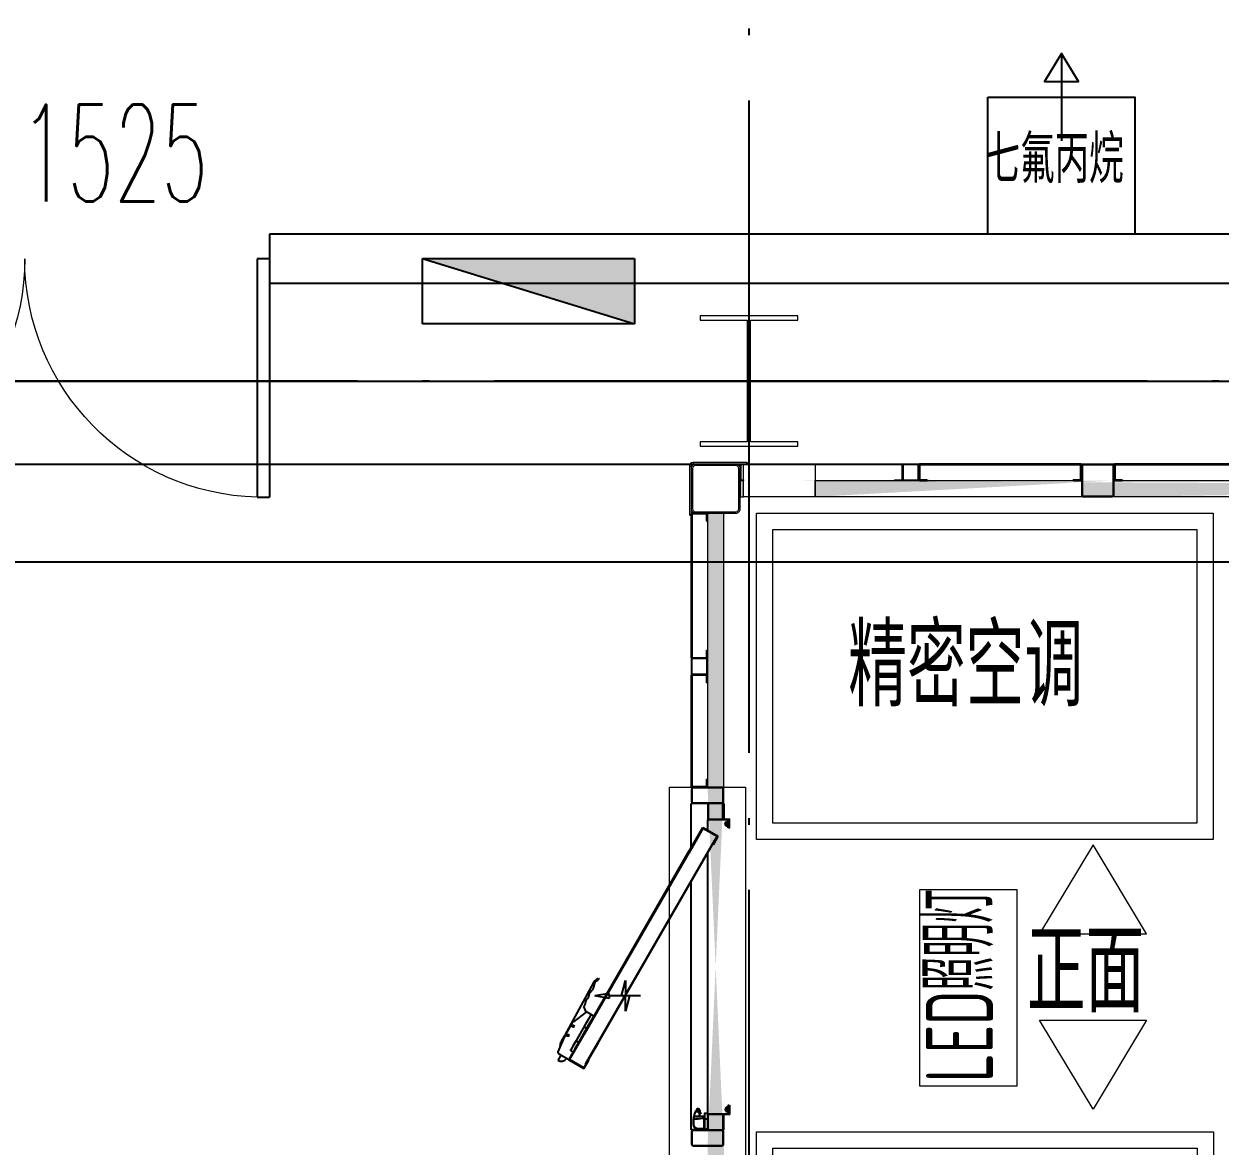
# Model space of a CAD drawing. Extents: x 758840 to 1108724, y -102573 to 143521.
# Drawn here: x 865511 to 869177, y 71593 to 75032 of the extents above; entities that cross this region are included whole.
import ezdxf

# ---------------------------------------------------------------- set-up
doc = ezdxf.new("R2010")
doc.units = 0
doc.header["$LTSCALE"] = 1000
doc.header["$MEASUREMENT"] = 0
for name, pattern in [('CENTER', [2, 1.25, -0.25, 0.25, -0.25]), ('DASHDOT', [1, 0.5, -0.25, 0, -0.25]), ('DOTE', [2.42, 2, -0.2, 0.02, -0.2])]:
    doc.linetypes.add(name, pattern=pattern)
for name, color, linetype in [('02电气-设备', 255, 'Continuous'), ('02电气-设备基础', 252, 'Continuous'), ('DOOR_FIRE', 4, 'Continuous'), ('DOOR_FIRE_TEXT', 7, 'Continuous'), ('DOTE', 8, 'DOTE'), ('DX', 3, 'DASHDOT'), ('EQUIP_消火栓', 7, 'Continuous'), ('HATCH', 4, 'Continuous'), ('hdt-101供电设计', 6, 'Continuous'), ('LWIRE', 1, 'Continuous'), ('WALL-MOVE', 6, 'Continuous'), ('空调标注', 3, 'Continuous')]:
    doc.layers.add(name, color=color, linetype=linetype)
for name, color, linetype, lineweight in [('ACS_KT_LH', 51, 'ACS-LH', 60), ('细实线', 3, 'Continuous', 5), ('钢柱', 51, 'Continuous', 13)]:
    doc.layers.add(name, color=color, linetype=linetype, lineweight=lineweight)
doc.styles.add('_TCH_WINDOW', font='SIMPLEX.shx', dxfattribs={"width": 0.8, "height": 3.5, "bigfont": 'GBCBIG.shx'})
doc.styles.add('Huarun_ziti', font='gbenor.shx', dxfattribs={"width": 0.7, "bigfont": 'gbcbig.shx'})
doc.styles.get("Standard").update_dxf_attribs({"font": 'gbenor.shx', "bigfont": 'gbcbig.shx'})
doc.styles.add('宋体', font='', dxfattribs={"width": 0.7})
doc.styles.get('宋体').set_extended_font_data('SimSun')
doc.linetypes.add('ACS-LH', pattern='A,1,-0.25,1,-0.25,1,-0.25,1,-0.4,["LH",宋体,S=0.25,R=0,X=-0.2,Y=-0.1],-0.4', length=5.55)

# ---------------------------------------------------------------- blocks, each defined once
blk = doc.blocks.new('40KW CRAC-1')
at = {"layer": 'DX', "linetype": 'ByBlock', "lineweight": 13}
for points in [[(-1400, 0), (-1400, 1000), (0, 1000), (0, 0)], [(-1350, 50), (-1350, 950), (-50, 950), (-50, 50)]]:
    blk.add_lwpolyline(points, close=True, dxfattribs=at)
at = {"layer": 'LWIRE', "lineweight": -3}
blk.add_text('精密空调', height=250, dxfattribs=at).set_placement((-1118.9, 407.3))
blk = doc.blocks.new('dfgfdgdf')
at = {"lineweight": 15}
h = blk.add_hatch(dxfattribs=at)
h.set_pattern_fill('ANSI35', color=2, scale=0.9)
h.set_pattern_definition([(45, (0, 0), (-4.041115254, 4.041115254), []), (45, (4.041, 0), (-4.041115254, 4.041115254), [7.14375, -1.42875, 0, -1.42875])])
h.paths.add_polyline_path([(1999348.3, 678429.3), (1999331.3, 678429.3, 1)])
blk.add_line((1999352.3, 678432.3), (1999327.3, 678432.3))
at = {"color": 0, "lineweight": 15}
for p, q in [((1999352.3, 678432.3), (1999327.3, 678432.3)), ((1999327.3, 678432.3), (1999327.3, 678429.3)), ((1999327.3, 678429.3), (1999352.3, 678429.3)), ((1999352.3, 678432.3), (1999352.3, 678429.3))]:
    blk.add_line(p, q, dxfattribs=at)
blk.add_arc((1999339.8, 678429.3), 8.49, 180, 360, dxfattribs=at)
blk = doc.blocks.new('BD4-PAL0101-LVPM-03')
at = {"ltscale": 5}
h = blk.add_hatch(dxfattribs=at)
h.set_pattern_fill('隔热材料01', color=8, scale=80, angle=45)
h.set_pattern_definition([(315, (-6393581, 4851832.664), (28.28427125, 28.28427125), [4.0142, -35.9858]), (315, (-6393602.19, 4851811.474), (28.28427125, 28.28427125), [4.0142, -35.9858]), (135, (-6393568.565, 4851806.713), (-28.28427125, -28.28427125), [4.0142, -35.9858]), (135, (-6393576.24, 4851799.04), (-28.28427125, -28.28427125), [4.0142, -35.9858]), (225, (-6393553.707, 4851812.48), (28.28427125, -28.28427125), [40.0194, 0.0194]), (180, (-6393563.022, 4851806.003), (-28.2842, 28.2842), [3.4144, -53.1542]), (161.56505, (-6393538.152, 4851834.288), (-28.284169758, 28.28429741), [2.244, -87.1988]), (161.56505, (-6393566.436, 4851806.003), (-28.284169758, 28.28429741), [2.244, -87.1988]), (198.43495, (-6393530.48, 4851835.707), (-28.28429741, 28.28416976), [4.488, -84.9548]), (198.43495, (-6393558.764, 4851807.422), (-28.28429741, 28.28416976), [4.488, -84.9548]), (108.43495, (-6393543.119, 4851837.835), (-28.28429741, 28.284169758), [21.3712, -68.0716]), (108.43495, (-6393571.403, 4851809.551), (-28.28429741, 28.284169758), [21.3712, -68.0716]), (161.56505, (-6393552.715, 4851860.948), (-28.284169758, 28.28429741), [2.244, -87.1988]), (161.56505, (-6393581, 4851832.664), (-28.284169758, 28.28429741), [2.244, -87.1988]), (180, (-6393583.129, 4851833.374), (-28.2842, 28.2842), [3.4144, -53.1542]), (198.43495, (-6393558.26, 4851861.658), (-28.28429741, 28.28416976), [4.488, -84.9548]), (198.43495, (-6393586.543, 4851833.374), (-28.28429741, 28.28416976), [4.488, -84.9548]), (90, (-6393602.9, 4851813.603), (-28.2842, 28.2842), [3.4144, -53.1542]), (108.43495, (-6393573.905, 4851839.759), (-28.28429741, 28.284169758), [2.244, -87.1988]), (108.43495, (-6393602.19, 4851811.474), (-28.28429741, 28.284169758), [2.244, -87.1988]), (71.56505, (-6393574.615, 4851845.3), (-28.28416976, 28.28429741), [4.488, -84.9548]), (71.56505, (-6393602.9, 4851817.017), (-28.28416976, 28.28429741), [4.488, -84.9548]), (161.56505, (-6393550.793, 4851830.162), (-28.284169758, 28.28429741), [21.3712, -68.0716]), (161.56505, (-6393579.077, 4851801.878), (-28.284169758, 28.28429741), [21.3712, -68.0716]), (90, (-6393575.53, 4851793.496), (-28.2842, 28.2842), [3.4144, -53.1542]), (108.43495, (-6393547.244, 4851825.195), (-28.28429741, 28.284169758), [2.244, -87.1988]), (108.43495, (-6393575.529, 4851796.91), (-28.28429741, 28.284169758), [2.244, -87.1988]), (71.56505, (-6393548.664, 4851817.523), (-28.28416976, 28.28429741), [4.488, -84.9548]), (71.56505, (-6393576.948, 4851789.24), (-28.28416976, 28.28429741), [4.488, -84.9548])])
edge = h.paths.add_edge_path()
edge.add_line((1914731.1, 716073.1), (1914731.1, 716023.1))
edge.add_line((1914741, 716023.1), (1914741, 716073.1))
edge.add_line((1914961.1, 716073.1), (1915777, 716073.1))
edge.add_line((1915777, 716023.1), (1914961.1, 716023.1))
edge.add_line((1915877, 716073.1), (1917641.1, 716073.1))
edge.add_line((1917641.1, 716023.1), (1915877, 716023.1))
edge.add_line((1919291.1, 716073.1), (1924487.1, 716073.1))
edge.add_line((1924487.1, 716023.1), (1919291.1, 716023.1))
edge.add_line((1924587.1, 716073.1), (1928137.1, 716073.1))
edge.add_line((1928137.1, 716023.1), (1924587.1, 716023.1))
edge = h.paths.add_edge_path(flags=17)
edge.add_line((1924487.1, 716073.1), (1924487.1, 716023.1))
edge.add_line((1924587.1, 716023.1), (1924587.1, 716073.1))
edge.add_line((1919291.1, 716023.1), (1919291.1, 716073.1))
edge.add_line((1917641.1, 716073.1), (1917641.1, 716023.1))
edge.add_line((1914961.1, 716023.1), (1914961.1, 716073.1))
edge.add_line((1928137.1, 716073.1), (1928137.1, 716023.1))
h = blk.add_hatch(dxfattribs=at)
h.set_pattern_fill('隔热材料01', color=8, scale=80, angle=225)
h.set_pattern_definition([(135, (10236449.1, -3422076.486), (-28.28427125, -28.28427125), [4.0142, -35.9858]), (135, (10236470.29, -3422055.297), (-28.28427125, -28.28427125), [4.0142, -35.9858]), (315, (10236436.666, -3422050.535), (28.28427125, 28.28427125), [4.0142, -35.9858]), (315, (10236444.34, -3422042.86), (28.28427125, 28.28427125), [4.0142, -35.9858]), (45, (10236421.81, -3422056.3), (-28.28427125, 28.28427125), [40.0194, 0.0194]), (360, (10236431.123, -3422049.826), (28.2842, -28.2842), [3.4144, -53.1542]), (341.56505, (10236406.253, -3422078.11), (28.284169758, -28.28429741), [2.244, -87.1988]), (341.56505, (10236434.537, -3422049.826), (28.284169758, -28.28429741), [2.244, -87.1988]), (18.43495, (10236398.58, -3422079.53), (28.28429741, -28.28416976), [4.488, -84.9548]), (18.43495, (10236426.865, -3422051.245), (28.28429741, -28.28416976), [4.488, -84.9548]), (288.43495, (10236411.22, -3422081.658), (28.28429741, -28.284169758), [21.3712, -68.0716]), (288.43495, (10236439.504, -3422053.374), (28.28429741, -28.284169758), [21.3712, -68.0716]), (341.56505, (10236420.817, -3422104.77), (28.284169758, -28.28429741), [2.244, -87.1988]), (341.56505, (10236449.1, -3422076.486), (28.284169758, -28.28429741), [2.244, -87.1988]), (360, (10236451.23, -3422077.196), (28.2842, -28.2842), [3.4144, -53.1542]), (18.43495, (10236426.36, -3422105.48), (28.28429741, -28.28416976), [4.488, -84.9548]), (18.43495, (10236454.644, -3422077.196), (28.28429741, -28.28416976), [4.488, -84.9548]), (270, (10236471, -3422057.425), (28.2842, -28.2842), [3.4144, -53.1542]), (288.43495, (10236442.006, -3422083.58), (28.28429741, -28.284169758), [2.244, -87.1988]), (288.43495, (10236470.29, -3422055.297), (28.28429741, -28.284169758), [2.244, -87.1988]), (251.56505, (10236442.716, -3422089.124), (28.28416976, -28.28429741), [4.488, -84.9548]), (251.56505, (10236471, -3422060.84), (28.28416976, -28.28429741), [4.488, -84.9548]), (341.56505, (10236418.894, -3422073.984), (28.284169758, -28.28429741), [21.3712, -68.0716]), (341.56505, (10236447.178, -3422045.7), (28.284169758, -28.28429741), [21.3712, -68.0716]), (270, (10236443.63, -3422037.318), (28.2842, -28.2842), [3.4144, -53.1542]), (288.43495, (10236415.346, -3422069.017), (28.28429741, -28.284169758), [2.244, -87.1988]), (288.43495, (10236443.63, -3422040.733), (28.28429741, -28.284169758), [2.244, -87.1988]), (251.56505, (10236416.765, -3422061.345), (28.28416976, -28.28429741), [4.488, -84.9548]), (251.56505, (10236445.05, -3422033.06), (28.28416976, -28.28429741), [4.488, -84.9548])])
edge = h.paths.add_edge_path()
edge.add_line((1914681.1, 714033.1), (1914681.1, 713083.1))
edge.add_line((1914631.1, 713083.1), (1914631.1, 714033.1))
edge.add_line((1914681.1, 715133.1), (1914681.1, 715973.1))
edge.add_line((1914631.1, 715973.1), (1914631.1, 715133.1))
at = {"layer": 'HATCH'}
h = blk.add_hatch(dxfattribs=at)
h.set_pattern_fill('ANSI32', color=256, angle=180)
h.set_pattern_definition([(225, (4927132.672, 1697387.323), (6.73519209, -6.73519209), []), (225, (4927128.182, 1697387.323), (6.73519209, -6.73519209), [])])
h.paths.add_polyline_path([(1914660.4, 714981.8), (1914617.1, 715006.8), (1914573.4, 714931.1), (1914571.4, 714931.5), (1914616.4, 715009.5), (1914663.2, 714982.5), (1914648.2, 714956.5), (1914646.4, 714957.5), (1914653.4, 714969.7)])
h = blk.add_hatch(dxfattribs=at)
h.set_pattern_fill('ISO02W100', color=256, scale=0.5, angle=270)
h.set_pattern_definition([(270, (4927132.6724, 1697387.3226), (2.5, -5e-16), [6, -1.5])])
h.paths.add_polyline_path([(1914653.4, 714969.7), (1914646.4, 714957.5), (1914616.4, 714905.5), (1914615.5, 714906), (1914652.6, 714970.2)])
h = blk.add_hatch(dxfattribs=at)
h.set_pattern_fill('ANSI32', color=256, angle=240)
h.set_pattern_definition([(285, (2209968.956, 1777382.488), (9.200443495, 2.465251405), []), (285, (2209966.711, 1777378.599), (9.200443495, 2.465251405), [])])
h.paths.add_polyline_path([(1914251.6, 714273.1), (1914208.3, 714298.1), (1914252, 714373.8), (1914250.6, 714375.4), (1914205.6, 714297.4), (1914252.3, 714270.4), (1914267.3, 714296.3), (1914265.6, 714297.3), (1914258.6, 714285.2)])
h = blk.add_hatch(dxfattribs=at)
h.set_pattern_fill('ISO02W100', color=256, scale=0.5, angle=330)
h.set_pattern_definition([(330, (2209968.9557, 1777382.488), (1.25, 2.1650635095), [6, -1.5])])
h.paths.add_polyline_path([(1914258.6, 714285.2), (1914265.6, 714297.3), (1914295.6, 714349.4), (1914294.8, 714349.9), (1914257.7, 714285.7)])
at = {"linetype": 'ByBlock', "lineweight": 15}
for p, q in [((1914751.1, 716128.1), (1914586.1, 716128.1)), ((1914588.1, 716123.1), (1914588.1, 716128.1)), ((1914751.1, 716123.1), (1914751.1, 716128.1)), ((1914576.1, 716118.1), (1914576.1, 715969.1)), ((1914581.1, 716116.1), (1914576.1, 716116.1)), ((1914731.1, 716023.1), (1914731.1, 716123.1)), ((1914741, 716123.1), (1914961.1, 716123.1)), ((1914741, 716023.1), (1914741, 716123.1)), ((1914961.1, 716123.1), (1914961.1, 716023.1)), ((1914961.1, 716023.1), (1914741, 716023.1)), ((1914576.1, 715969.1), (1914581.1, 715969.1)), ((1914681.1, 715133.1), (1914581.1, 715133.1))]:
    blk.add_line(p, q, dxfattribs=at)
at = {"linetype": 'Continuous', "lineweight": 15}
for p, q in [((1914731.1, 716120.9), (1914731.1, 716075.3)), ((1914733.1, 716120.9), (1914733.1, 716075.3)), ((1914741, 716123.1), (1914733.3, 716123.1)), ((1914741, 716121.1), (1914733.3, 716121.1)), ((1915226.9, 716123.1), (1914961.1, 716123.1)), ((1915226.9, 716121.1), (1914961.1, 716121.1)), ((1915227.1, 716075.3), (1915227.1, 716120.9)), ((1915229.1, 716120.9), (1915229.1, 716075.3)), ((1915229.1, 716075.3), (1915229.1, 716120.9)), ((1914733.3, 716075.1), (1914741, 716075.1)), ((1914733.3, 716073.1), (1914741, 716073.1)), ((1915204.1, 716075.1), (1915204.1, 716073.1)), ((1915204.1, 716075.1), (1915226.9, 716075.1)), ((1915204.1, 716073.1), (1915226.9, 716073.1)), ((1915271.7, 716072.6), (1915271.7, 716072.6)), ((1915757.9, 716023.8), (1915757.9, 716023.8)), ((1915772.6, 716024.3), (1915772.6, 716024.3)), ((1914632.2, 715492.1), (1914632.2, 715492.1)), ((1914675.6, 715412.9), (1914675.6, 715412.9)), ((1914677.4, 715404.9), (1914677.4, 715404.9)), ((1914679.5, 715404.4), (1914679.5, 715404.4)), ((1914680.3, 715425.5), (1914680.3, 715425.5)), ((1914680.8, 715178.5), (1914680.8, 715178.5)), ((1914658.6, 715133.6), (1914658.6, 715133.6))]:
    blk.add_line(p, q, dxfattribs=at)
at = {"lineweight": 15}
for p, q in [((1914741, 716123.1), (1914741, 716121.1)), ((1914961.1, 716123.1), (1914961.1, 716121.1)), ((1914741, 716073.1), (1914731.1, 716073.1)), ((1914731.1, 716073.1), (1914731.1, 716023.1)), ((1914741, 716075.1), (1914741, 716073.1)), ((1914741, 716023.1), (1914741, 716073.1)), ((1914961.1, 716073.1), (1915777, 716073.1)), ((1914961.1, 716023.1), (1914961.1, 716073.1)), ((1915777, 716073.1), (1915777, 716023.1)), ((1915877, 716023.1), (1915877, 716073.1)), ((1915877, 716073.1), (1917641.1, 716073.1)), ((1914731.1, 716023.1), (1914741, 716023.1)), ((1915777, 716023.1), (1914961.1, 716023.1)), ((1917641.1, 716023.1), (1915877, 716023.1)), ((1914681.1, 715973.1), (1914631.1, 715973.1)), ((1914631.1, 715973.1), (1914631.1, 715133.1)), ((1914681.1, 715133.1), (1914681.1, 715973.1)), ((1914514.8, 713938.5), (1914514.8, 715133.1)), ((1914514.8, 715133.1), (1914747.3, 715133.1)), ((1914631.1, 715133.1), (1914681.1, 715133.1)), ((1914747.3, 715133.1), (1914747.3, 713938.5)), ((1914631, 715083.1), (1914631, 715033.1)), ((1914634, 715083.1), (1914634, 715036.1)), ((1914631, 715033.1), (1914696, 715033.1)), ((1914634, 715036.1), (1914699, 715036.1)), ((1914696, 715033.1), (1914696, 715008.1)), ((1914699, 715008.1), (1914699, 715036.1)), ((1914696, 715008.1), (1914699, 715008.1)), ((1914696, 714133.1), (1914696, 714158.1)), ((1914696, 714158.1), (1914699, 714158.1)), ((1914699, 714158.1), (1914699, 714130.1)), ((1914631, 714083.1), (1914631, 714133.1)), ((1914631, 714133.1), (1914696, 714133.1)), ((1914634, 714083.1), (1914634, 714130.1)), ((1914634, 714130.1), (1914699, 714130.1))]:
    blk.add_line(p, q, dxfattribs=at)
at = {"linetype": 'Continuous', "lineweight": 25}
for p, q in [((1915279.1, 716120.9), (1915279.1, 716075.3)), ((1915281.1, 716120.9), (1915281.1, 716075.3)), ((1915774.9, 716123.1), (1915281.3, 716123.1)), ((1915774.9, 716121.1), (1915281.3, 716121.1)), ((1915775.1, 716075.3), (1915775.1, 716120.9)), ((1915777.1, 716120.9), (1915777.1, 716075.3)), ((1915777.1, 716075.3), (1915777.1, 716120.9)), ((1915877, 716120.9), (1915877, 716075.3)), ((1915879, 716120.9), (1915879, 716075.3)), ((1916429.5, 716123.1), (1915879.2, 716123.1)), ((1916429.5, 716121.1), (1915879.2, 716121.1)), ((1915281.3, 716075.1), (1915304.1, 716075.1)), ((1915281.3, 716073.1), (1915304.1, 716073.1)), ((1915304.1, 716075.1), (1915304.1, 716073.1)), ((1915752.1, 716075.1), (1915752.1, 716073.1)), ((1915752.1, 716075.1), (1915774.9, 716075.1)), ((1915752.1, 716073.1), (1915774.9, 716073.1)), ((1915879.2, 716075.1), (1915902, 716075.1)), ((1915879.2, 716073.1), (1915902, 716073.1)), ((1915902, 716075.1), (1915902, 716073.1)), ((1914581.1, 715970.9), (1914581.1, 715530.3)), ((1914583.1, 715970.9), (1914583.1, 715530.3)), ((1914583.3, 715973.1), (1914628.9, 715973.1)), ((1914628.9, 715973.1), (1914583.3, 715973.1)), ((1914628.9, 715971.1), (1914583.3, 715971.1)), ((1914629.1, 715948.1), (1914629.1, 715970.9)), ((1914629.1, 715948.1), (1914631.1, 715948.1)), ((1914631.1, 715948.1), (1914631.1, 715970.9)), ((1914629.1, 715530.3), (1914629.1, 715553.1)), ((1914629.1, 715553.1), (1914631.1, 715553.1)), ((1914631.1, 715530.3), (1914631.1, 715553.1)), ((1914583.3, 715530.1), (1914628.9, 715530.1)), ((1914583.3, 715528.1), (1914628.9, 715528.1)), ((1914581.1, 715475.9), (1914581.1, 715135.3)), ((1914583.1, 715475.9), (1914583.1, 715135.3)), ((1914583.3, 715478.1), (1914628.9, 715478.1)), ((1914628.9, 715478.1), (1914583.3, 715478.1)), ((1914628.9, 715476.1), (1914583.3, 715476.1)), ((1914629.1, 715453.1), (1914629.1, 715475.9)), ((1914631.1, 715453.1), (1914631.1, 715475.9)), ((1914629.1, 715453.1), (1914631.1, 715453.1)), ((1914629.1, 715135.3), (1914629.1, 715158.1)), ((1914629.1, 715158.1), (1914631.1, 715158.1)), ((1914631.1, 715135.3), (1914631.1, 715158.1)), ((1914583.3, 715135.1), (1914628.9, 715135.1)), ((1914583.3, 715133.1), (1914628.9, 715133.1)), ((1914281.3, 714534.2), (1914181.2, 714350.7)), ((1914290.4, 714543.6), (1914296.7, 714547.3)), ((1914294.9, 714541.4), (1914299.5, 714545.8)), ((1914296.7, 714547.3), (1914299.5, 714545.8)), ((1914259.9, 714444.1), (1914220.7, 714414.4)), ((1914255.1, 714467), (1914251.6, 714460.6)), ((1914258.1, 714446.5), (1914251.6, 714460.6)), ((1914258, 714443.8), (1914256.9, 714441.8)), ((1914274.6, 714436.3), (1914260.9, 714443.6)), ((1914215.4, 714408.5), (1914193.3, 714370.1)), ((1914267, 714423.9), (1914253.2, 714400)), ((1914261.4, 714394.1), (1914275.7, 714418.9)), ((1914268.6, 714426.5), (1914267, 714423.9)), ((1914273.8, 714435.6), (1914268.6, 714426.5)), ((1914275.4, 714436.3), (1914283.1, 714431.8)), ((1914275.7, 714418.9), (1914277.6, 714422.2)), ((1914277.6, 714422.2), (1914283.1, 714431.8)), ((1914191, 714369), (1914191.2, 714368.9)), ((1914253.2, 714400), (1914227.2, 714354.9)), ((1914236.4, 714350.8), (1914261.4, 714394.1)), ((1914253.6, 714398.6), (1914261.4, 714394.1)), ((1914191.6, 714366.7), (1914172.8, 714321.8)), ((1914179.1, 714344.3), (1914177, 714331.9)), ((1914182.8, 714353.6), (1914182.6, 714353.7)), ((1914216.8, 714336.9), (1914211.7, 714327.9)), ((1914218.4, 714339.6), (1914216.8, 714336.9)), ((1914227.2, 714354.9), (1914218.4, 714339.6)), ((1914219.7, 714321.8), (1914225.1, 714331.2)), ((1914225.1, 714331.2), (1914227, 714334.6)), ((1914227, 714334.6), (1914236.4, 714350.8)), ((1914228.6, 714355.3), (1914236.4, 714350.8)), ((1914172.9, 714295.7), (1914182.3, 714311.9)), ((1914174.3, 714316.9), (1914182.3, 714311.9)), ((1914205.6, 714297.4), (1914199.2, 714301.3)), ((1914205.6, 714297.4), (1914206, 714298.2)), ((1914206, 714298.2), (1914206.1, 714298.2)), ((1914219.7, 714321.8), (1914206.1, 714298.2)), ((1914211.9, 714326.3), (1914219.7, 714321.8))]:
    blk.add_line(p, q, dxfattribs=at)
at = {"lineweight": -3}
for p, q in [((1914581, 714948.2), (1914581, 715083.1)), ((1914631, 715083.1), (1914581.1, 715083.1)), ((1914631, 715033.1), (1914631, 715001.1)), ((1914631, 714932.8), (1914631, 714133.1)), ((1914581, 714083.1), (1914581, 714844.2)), ((1914631, 714083.1), (1914581, 714083.1))]:
    blk.add_line(p, q, dxfattribs=at)
for p, q in [((1914634, 715083.1), (1914631, 715083.1)), ((1914571.4, 714931.5), (1914616.4, 715009.5)), ((1914617.1, 715006.8), (1914573.4, 714931.1)), ((1914616.4, 715009.5), (1914663.2, 714982.5)), ((1914660.4, 714981.8), (1914617.1, 715006.8)), ((1914646.4, 714957.5), (1914660.4, 714981.8)), ((1914648.2, 714956.5), (1914646.4, 714957.5)), ((1914663.2, 714982.5), (1914648.2, 714956.5)), ((1914250.6, 714375.4), (1914575.1, 714938)), ((1914576.8, 714937), (1914252, 714373.8)), ((1914571.4, 714931.5), (1914573.4, 714931.1)), ((1914571.4, 714931.5), (1914573.4, 714931.1)), ((1914620.1, 714912), (1914258.6, 714285.2)), ((1914294.8, 714349.9), (1914619.3, 714912.5)), ((1914615.5, 714906), (1914616.4, 714905.5)), ((1914615.5, 714906), (1914616.4, 714905.5)), ((1914367.9, 714493.3), (1914379.9, 714540.3)), ((1914379.9, 714540.3), (1914379.9, 714493.5)), ((1914329.9, 714500.9), (1914285.5, 714493.3)), ((1914329.9, 714485.8), (1914285.5, 714493.3)), ((1914329.9, 714493.3), (1914329.9, 714500.9)), ((1914329.9, 714493.3), (1914329.9, 714485.8)), ((1914425.9, 714493.3), (1914329.9, 714493.3)), ((1914379.9, 714446.7), (1914379.9, 714493.5)), ((1914391.9, 714493.3), (1914379.9, 714446.7)), ((1914283.1, 714431.8), (1914205.6, 714297.4)), ((1914250.6, 714375.4), (1914205.6, 714297.4)), ((1914208.3, 714298.1), (1914252, 714373.8)), ((1914250.6, 714375.4), (1914252, 714373.8)), ((1914294.8, 714349.9), (1914295.6, 714349.4)), ((1914205.6, 714297.4), (1914252.3, 714270.4)), ((1914251.6, 714273.1), (1914208.3, 714298.1)), ((1914265.6, 714297.3), (1914251.6, 714273.1)), ((1914252.3, 714270.4), (1914267.3, 714296.3)), ((1914267.3, 714296.3), (1914265.6, 714297.3)), ((1914632.5, 714083.1), (1914631, 714083.1))]:
    blk.add_line(p, q)
at = {"linetype": 'Continuous'}
for p, q in [((1914587.5, 714116.6), (1914587.5, 714100.1)), ((1914587.5, 714116.6), (1914588, 714116.6)), ((1914588, 714117.1), (1914588, 714116.6)), ((1914588, 714116.6), (1914588, 714100.1)), ((1914589.1, 714117.1), (1914589.1, 714124)), ((1914621.4, 714124), (1914589.1, 714124)), ((1914589.6, 714123.7), (1914589.6, 714117.1)), ((1914613.9, 714123.5), (1914597.3, 714123.5)), ((1914600.3, 714143.5), (1914600, 714143.9)), ((1914605.7, 714140.5), (1914605.7, 714124)), ((1914605.7, 714140.5), (1914606.2, 714140.5)), ((1914606.2, 714140.5), (1914606.2, 714123.5)), ((1914616.3, 714118.4), (1914616.2, 714118.9)), ((1914621, 714086.1), (1914621, 714121.4)), ((1914621.5, 714121.4), (1914621, 714121.4)), ((1914621.5, 714132.6), (1914621.5, 714086.7)), ((1914622, 714133.1), (1914622, 714086.4)), ((1914631, 714133.1), (1914622, 714133.1)), ((1914622, 714116.8), (1914631, 714116.8)), ((1914631, 714133.1), (1914631, 714086.1)), ((1914587.5, 714100.1), (1914588, 714100.1)), ((1914601.5, 714086.1), (1914601.5, 714086.6)), ((1914601.5, 714086.6), (1914621.5, 714086.6)), ((1914601.5, 714086.1), (1914631, 714086.1)), ((1914622, 714086.1), (1914622, 714086.3)), ((1914622, 714086.3), (1914631, 714086.3))]:
    blk.add_line(p, q, dxfattribs=at)
for points in [[(1914681, 715083.1), (1914681, 715036.1), (1914678.3, 715036.1), (1914678.3, 715083.1)], [(1914681, 714083.1), (1914681, 714130.1), (1914678.3, 714130.1), (1914678.3, 714083.1)]]:
    blk.add_lwpolyline(points, close=True)
for points in [[(1914616.4, 714905.5), (1914653.4, 714969.7), (1914652.6, 714970.2), (1914615.5, 714906)], [(1914295.6, 714349.4), (1914258.6, 714285.2), (1914257.7, 714285.7), (1914294.8, 714349.9)]]:
    blk.add_lwpolyline(points)
at = {"linetype": 'Continuous', "lineweight": 25, "flags": 128}
for points in [[(1914260.9, 714443.6), (1914260.7, 714443.7), (1914260.5, 714443.8), (1914260.4, 714443.9), (1914260.2, 714444), (1914260.1, 714444), (1914260, 714444.1), (1914260, 714444.1), (1914259.9, 714444.1)], [(1914191, 714369), (1914190.9, 714368.9), (1914190.8, 714368.6), (1914190.5, 714368.1), (1914190.1, 714367.4), (1914189.6, 714366.6), (1914189.1, 714365.6), (1914188.5, 714364.4), (1914187.8, 714363.2), (1914187.1, 714362), (1914186.4, 714360.7), (1914185.8, 714359.5), (1914185.1, 714358.3), (1914184.5, 714357.2), (1914183.9, 714356.2), (1914183.5, 714355.3), (1914183.1, 714354.6), (1914182.8, 714354.1), (1914182.7, 714353.8), (1914182.6, 714353.7), (1914182.6, 714353.7)], [(1914182.3, 714311.9), (1914182.4, 714311.8), (1914182.7, 714311.7), (1914183.2, 714311.4), (1914183.9, 714311), (1914184.8, 714310.5), (1914185.8, 714309.9), (1914187.1, 714309.2), (1914188.4, 714308.3), (1914190, 714307.5), (1914191.7, 714306.5), (1914193.5, 714305.4), (1914195.4, 714304.3), (1914197.4, 714303.2), (1914199.5, 714302), (1914201.6, 714300.7), (1914203.8, 714299.5), (1914206, 714298.2)]]:
    blk.add_lwpolyline(points, dxfattribs=at)
at = {"linetype": 'Continuous', "lineweight": 25}
for centre in [(1914203.2, 714372.6), (1914219.2, 714400.3)]:
    blk.add_circle(centre, 3, dxfattribs=at)
at = {"linetype": 'Continuous'}
for radius in [3.25, 1.75]:
    blk.add_circle((1914602.1, 714140.5), radius, dxfattribs=at)
blk.add_circle((1914608.6, 714134.8), 1.99)
at = {"linetype": 'ByBlock', "lineweight": 15}
for centre, radius, start, end in [((1914586.1, 716118.1), 10, 90, 180), ((1914751.1, 716125.1), 3, 0, 90), ((1914588.1, 716116.1), 7, 90, 180), ((1914579.1, 715969.1), 3, 180, 270)]:
    blk.add_arc(centre, radius, start, end, dxfattribs=at)
at = {"linetype": 'Continuous', "lineweight": 15}
for centre, radius, start, end in [((1914733.3, 716120.9), 2.2, 90, 180), ((1914733.3, 716120.9), 0.2, 90, 180), ((1915226.9, 716120.9), 2.2, 0, 90), ((1915226.9, 716120.9), 0.2, 0, 90), ((1914733.3, 716075.3), 2.2, 180, 270), ((1914733.3, 716075.3), 0.2, 180, 270), ((1915226.9, 716075.3), 0.2, 270, 0), ((1915226.9, 716075.3), 2.2, 270, 0)]:
    blk.add_arc(centre, radius, start, end, dxfattribs=at)
at = {"linetype": 'Continuous', "lineweight": 25}
for centre, radius, start, end in [((1915281.3, 716120.9), 2.2, 90, 180), ((1915281.3, 716120.9), 0.2, 90, 180), ((1915774.9, 716120.9), 2.2, 0, 90), ((1915774.9, 716120.9), 0.2, 0, 90), ((1915879.2, 716120.9), 2.2, 90, 180), ((1915879.2, 716120.9), 0.2, 90, 180), ((1915281.3, 716075.3), 2.2, 180, 270), ((1915281.3, 716075.3), 0.2, 180, 270), ((1915774.9, 716075.3), 0.2, 270, 0), ((1915774.9, 716075.3), 2.2, 270, 0), ((1915879.2, 716075.3), 2.2, 180, 270), ((1915879.2, 716075.3), 0.2, 180, 270), ((1914583.3, 715970.9), 2.2, 90, 180), ((1914583.3, 715970.9), 0.2, 90, 180), ((1914628.9, 715970.9), 2.2, 0, 90), ((1914628.9, 715970.9), 0.2, 0, 90), ((1914583.3, 715530.3), 2.2, 180, 270), ((1914583.3, 715530.3), 0.2, 180, 270), ((1914628.9, 715530.3), 0.2, 270, 0), ((1914628.9, 715530.3), 2.2, 270, 0), ((1914583.3, 715475.9), 2.2, 90, 180), ((1914583.3, 715475.9), 0.2, 90, 180), ((1914628.9, 715475.9), 2.2, 0, 90), ((1914628.9, 715475.9), 0.2, 0, 90), ((1914583.3, 715135.3), 2.2, 180, 270), ((1914583.3, 715135.3), 0.2, 180, 270), ((1914628.9, 715135.3), 0.2, 270, 0), ((1914628.9, 715135.3), 2.2, 270, 0), ((1914303.2, 714522.1), 25, 120.702, 135.1235), ((1914255.4, 714445.3), 3, 331.8474, 24.634), ((1914232.7, 714398.5), 20, 127.1075, 150.0001), ((1914219.3, 714355.1), 30, 150.0001, 157.2533), ((1914254.1, 714399.5), 1, 150.0065, 240.0065), ((1914198.9, 714341.3), 20, 169.5888, 171.4888), ((1914228.1, 714354.4), 1, 60.0065, 150.0065), ((1914176.5, 714320.3), 4, 157.2533, 238.0001), ((1914182.9, 714313), 20, 240.0001, 324.3049)]:
    blk.add_arc(centre, radius, start, end, dxfattribs=at)
at = {"linetype": 'Continuous'}
for centre, radius, start, end in [((1914588, 714116.6), 0.5, 90.123, 180), ((1914587.5, 714349.5), 232.4, 270.123, 277.1027), ((1914587.5, 714349.5), 232.9, 270.123, 277.1027), ((1914612.7, 714124), 23.6, 122.3917, 180), ((1914612.7, 714124), 23.1, 122.3917, 180), ((1914602.1, 714140.5), 6.5, 309.2333, 182.4727), ((1914602.1, 714140.5), 6, 313.2104, 178.2217), ((1914602.2, 714140.5), 4, 0, 122.3917), ((1914602.2, 714140.5), 3.5, 0, 122.3917), ((1914615.5, 714124.8), 6, 277.1027, 0), ((1914615.5, 714124.8), 6.5, 277.1027, 327.7936), ((1914609.5, 714124.9), 12, 353.3662, 353.8496), ((1914609.2, 714124.9), 12.3, 351.9217, 353.361), ((1914622, 714132.6), 0.5, 90, 180), ((1914601.5, 714100.1), 14, 180, 270), ((1914601.5, 714100.1), 13.5, 180, 270), ((1914615, 714086.7), 6.52, 359.2898, 0.0002), ((1914622, 714086.6), 0.5, 179.9693, 269.9693), ((1914618.7, 714086.4), 3.26, 358.5804, 0.0011)]:
    blk.add_arc(centre, radius, start, end, dxfattribs=at)
at = {"linetype": 'Continuous', "lineweight": 25, "extrusion": (0, 0, -1)}
for centre, major_axis, ratio, start_param, end_param in [((1914274.7, 714435.1), (-0.65, -1.13), 0.766044, 1.570796, 2.407056), ((1914274.7, 714435.1), (-0.65, -1.13), 0.766044, 2.407056, 3.141593), ((1914212.5, 714327.4), (-0.65, -1.12), 0.770402, 0, 1.570796)]:
    blk.add_ellipse(centre, major_axis=major_axis, ratio=ratio, start_param=start_param, end_param=end_param, dxfattribs=at)
at = {"linetype": 'Continuous', "lineweight": 25}
for points, knots in [([(1914266, 714487.5), (1914266, 714487.5), (1914266.5, 714488.5), (1914267.3, 714490.8), (1914268.1, 714494.5), (1914268.8, 714497.7), (1914269.7, 714500.5), (1914270.5, 714502.3), (1914271.6, 714504), (1914273.1, 714505.9), (1914275.4, 714508.4), (1914278.2, 714511.2), (1914279.8, 714513.4), (1914280.4, 714514.3)], [0, 0, 0, 0, 0.000002, 0.113086, 0.227962, 0.36482, 0.434206, 0.503485, 0.562184, 0.620942, 0.741073, 0.888612, 1, 1, 1, 1]), ([(1914280.4, 714514.3), (1914280.4, 714514.3), (1914280.4, 714514.4), (1914280.4, 714514.4), (1914280.5, 714514.4), (1914280.6, 714514.7), (1914280.9, 714515.3), (1914281.2, 714515.9), (1914281.4, 714516.1)], [0, 0, 0, 0, 0.010373, 0.023976, 0.049157, 0.137104, 0.561008, 1, 1, 1, 1]), ([(1914285.5, 714539.8), (1914285, 714539.3), (1914284.2, 714538.4), (1914283.2, 714537.1), (1914282.5, 714536.2), (1914282.1, 714535.6), (1914281.8, 714535.1), (1914281.7, 714534.8), (1914281.5, 714534.6), (1914281.5, 714534.5), (1914281.4, 714534.4), (1914281.4, 714534.3), (1914281.4, 714534.3), (1914281.3, 714534.3), (1914281.3, 714534.3), (1914281.3, 714534.2), (1914281.3, 714534.2), (1914281.3, 714534.2), (1914281.3, 714534.2), (1914281.3, 714534.2), (1914281.3, 714534.2), (1914281.3, 714534.2)], [0, 0, 0, 0, 0.285647, 0.520422, 0.679606, 0.786579, 0.858077, 0.905671, 0.937287, 0.958261, 0.972173, 0.981413, 0.987557, 0.991654, 0.994395, 0.996239, 0.997498, 0.998734, 0.999252, 0.999693, 1, 1, 1, 1]), ([(1914281.4, 714516.1), (1914281.6, 714516.7), (1914282.2, 714518), (1914282.6, 714519.4), (1914282.8, 714520.2)], [0, 0, 0, 0, 0.458562, 1, 1, 1, 1]), ([(1914282.8, 714520.2), (1914283.1, 714521.3), (1914283.7, 714523.6), (1914284.4, 714527.1), (1914285.3, 714530.5), (1914286.4, 714533.5), (1914287.9, 714536.1), (1914289.7, 714538.2), (1914292, 714540.1), (1914293.9, 714541), (1914294.9, 714541.4)], [0, 0, 0, 0, 0.13747, 0.275749, 0.412596, 0.54685, 0.651576, 0.758535, 0.872548, 1, 1, 1, 1]), ([(1914263.7, 714484.8), (1914262.9, 714484.2), (1914261.4, 714483.1), (1914259.5, 714481), (1914258.1, 714478.4), (1914257.2, 714475.7), (1914256.6, 714472.8), (1914256, 714469.9), (1914255.4, 714468), (1914255.1, 714467)], [0, 0, 0, 0, 0.139985, 0.280152, 0.420261, 0.56011, 0.706673, 0.853191, 1, 1, 1, 1]), ([(1914263.7, 714484.8), (1914264.1, 714485.2), (1914264.8, 714485.7), (1914265.4, 714486.4), (1914265.6, 714486.8), (1914265.8, 714487), (1914265.9, 714487.2), (1914265.9, 714487.3), (1914266, 714487.4), (1914266, 714487.4), (1914266, 714487.4), (1914266, 714487.5), (1914266, 714487.5), (1914266, 714487.5), (1914266, 714487.5)], [0, 0, 0, 0, 0.481251, 0.653153, 0.771122, 0.850158, 0.902214, 0.93624, 0.958507, 0.973197, 0.986566, 0.992393, 0.997095, 1, 1, 1, 1]), ([(1914181.2, 714350.7), (1914181.2, 714350.7), (1914181.2, 714350.7), (1914181.2, 714350.7), (1914181.2, 714350.7), (1914181.2, 714350.7), (1914181.1, 714350.5), (1914180.7, 714349.8), (1914180.2, 714348.5), (1914179.6, 714346.8), (1914179.3, 714345.5), (1914179.2, 714344.9)], [0, 0, 0, 0, 0.000472, 0.001102, 0.002314, 0.007063, 0.025853, 0.100787, 0.400751, 0.698075, 1, 1, 1, 1])]:
    blk.add_open_spline(points, degree=3, knots=knots, dxfattribs=at)
at = {"linetype": 'Continuous'}
for points, knots in [([(1914597.3, 714123.7), (1914597.2, 714123.7), (1914597.1, 714123.7), (1914597, 714123.8), (1914596.9, 714123.8), (1914596.8, 714123.9), (1914596.8, 714123.9), (1914596.8, 714123.9), (1914596.8, 714124)], [0, 0, 0, 0, 0.318418, 0.601539, 0.722113, 0.826859, 0.917754, 1, 1, 1, 1]), ([(1914597.3, 714123.5), (1914597.3, 714123.5), (1914597.2, 714123.5), (1914597.1, 714123.5), (1914597, 714123.5), (1914597, 714123.5), (1914596.9, 714123.5), (1914596.8, 714123.5), (1914596.8, 714123.5), (1914596.8, 714123.5), (1914596.8, 714123.5), (1914596.8, 714123.5)], [0, 0, 0, 0, 0.193349, 0.37967, 0.551242, 0.701751, 0.82558, 0.91801, 0.975918, 0.991706, 1, 1, 1, 1]), ([(1914597.3, 714124), (1914597.3, 714124), (1914597.3, 714124), (1914597.3, 714124), (1914597.3, 714124), (1914597.3, 714123.9), (1914597.3, 714123.9), (1914597.3, 714123.9), (1914597.3, 714123.9), (1914597.3, 714123.8), (1914597.3, 714123.7), (1914597.3, 714123.7)], [0, 0, 0, 0, 0.004306, 0.017161, 0.038493, 0.068226, 0.152399, 0.268094, 0.413401, 0.585904, 1, 1, 1, 1]), ([(1914621, 714121.4), (1914621, 714121.5), (1914621.2, 714122.1), (1914621.3, 714122.7), (1914621.4, 714123.2)], [0, 0, 0, 0, 0.25148, 1, 1, 1, 1]), ([(1914621.5, 714117), (1914621.5, 714117), (1914621.5, 714117), (1914621.5, 714116.9), (1914621.6, 714116.9), (1914621.7, 714116.8), (1914621.8, 714116.8), (1914621.9, 714116.8), (1914622, 714116.8)], [0, 0, 0, 0, 0.080311, 0.16989, 0.274034, 0.394487, 0.679099, 1, 1, 1, 1]), ([(1914621.5, 714086.7), (1914621.5, 714086.7), (1914621.5, 714086.6), (1914621.5, 714086.6), (1914621.6, 714086.5), (1914621.7, 714086.5), (1914621.8, 714086.4), (1914621.9, 714086.4), (1914622, 714086.4)], [0, 0, 0, 0, 0.080311, 0.16989, 0.274034, 0.394487, 0.679099, 1, 1, 1, 1]), ([(1914621.5, 714086.6), (1914621.5, 714086.5), (1914621.6, 714086.4), (1914621.7, 714086.4), (1914621.8, 714086.4), (1914621.9, 714086.3), (1914622, 714086.3)], [0, 0, 0, 0, 0.389192, 0.527509, 0.678026, 1, 1, 1, 1])]:
    blk.add_open_spline(points, degree=3, knots=knots, dxfattribs=at)
at = {"layer": 'ACS_KT_LH', "linetype": 'ByBlock', "lineweight": 15}
for p, q in [((1915812.5, 714956.3), (1915648.6, 714683.3)), ((1915976.5, 714683.3), (1915812.5, 714956.3)), ((1915648.6, 714683.3), (1915976.5, 714683.3)), ((1915648.6, 714419), (1915976.5, 714419)), ((1915812.5, 714146), (1915648.6, 714419)), ((1915976.5, 714419), (1915812.5, 714146))]:
    blk.add_line(p, q, dxfattribs=at)
at = {"layer": 'hdt-101供电设计', "lineweight": 15}
for p, q in [((1915580.4, 714818.2), (1915280.4, 714818.2)), ((1915280.4, 714818.2), (1915280.4, 714218.2)), ((1915580.4, 714218.2), (1915580.4, 714818.2)), ((1915280.4, 714218.2), (1915580.4, 714218.2)), ((1915280.4, 714218.2), (1915580.4, 714218.2))]:
    blk.add_line(p, q, dxfattribs=at)
at = {"layer": '空调标注', "linetype": 'ByBlock', "lineweight": 15}
for p, q in [((1914581.1, 716116.1), (1914581.1, 715966.1)), ((1914588.1, 716123.1), (1914754.1, 716123.1)), ((1914754.1, 716125.1), (1914754.1, 716123.1)), ((1914579.1, 715966.1), (1914581.1, 715966.1))]:
    blk.add_line(p, q, dxfattribs=at)
at = {"layer": '细实线', "lineweight": 15}
for p, q in [((1915229.1, 716119.1), (1915229.1, 716077.1)), ((1915231.1, 716119.1), (1915231.1, 716077.1)), ((1915275.1, 716123.1), (1915233.1, 716123.1)), ((1915275.1, 716121.1), (1915233.1, 716121.1)), ((1915277.1, 716077.1), (1915277.1, 716119.1)), ((1915279.1, 716077.1), (1915279.1, 716119.1)), ((1915777, 716117.1), (1915777, 716029.1)), ((1915780, 716117.1), (1915780, 716029.1)), ((1915871, 716123.1), (1915783, 716123.1)), ((1915871, 716120.1), (1915783, 716120.1)), ((1915874, 716029.1), (1915874, 716117.1)), ((1915877, 716029.1), (1915877, 716117.1)), ((1915233.1, 716075.1), (1915275.1, 716075.1)), ((1915233.1, 716073.1), (1915275.1, 716073.1)), ((1915783, 716026.1), (1915871, 716026.1)), ((1915783, 716023.1), (1915871, 716023.1)), ((1914581.1, 715524.1), (1914581.1, 715482.1)), ((1914583.1, 715524.1), (1914583.1, 715482.1)), ((1914627.1, 715528.1), (1914585.1, 715528.1)), ((1914627.1, 715526.1), (1914585.1, 715526.1)), ((1914629.1, 715482.1), (1914629.1, 715524.1)), ((1914631.1, 715482.1), (1914631.1, 715524.1)), ((1914585.1, 715480.1), (1914627.1, 715480.1)), ((1914585.1, 715478.1), (1914627.1, 715478.1))]:
    blk.add_line(p, q, dxfattribs=at)
at = {"layer": '细实线', "linetype": 'ByBlock', "lineweight": 15}
for p, q in [((1914581.1, 715127.1), (1914581.1, 715089.1)), ((1914584.1, 715127.1), (1914584.1, 715089.1)), ((1914675.1, 715133.1), (1914587.1, 715133.1)), ((1914675.1, 715130.1), (1914587.1, 715130.1)), ((1914678.1, 715089.1), (1914678.1, 715127.1)), ((1914681.1, 715089.1), (1914681.1, 715127.1)), ((1914587.1, 715086.1), (1914675.1, 715086.1)), ((1914587.1, 715083.1), (1914675.1, 715083.1)), ((1914581.1, 714077.1), (1914581.1, 714039.1)), ((1914584.1, 714077.1), (1914584.1, 714039.1)), ((1914675.1, 714083.1), (1914587.1, 714083.1)), ((1914675.1, 714080.1), (1914587.1, 714080.1)), ((1914678.1, 714039.1), (1914678.1, 714077.1)), ((1914681.1, 714039.1), (1914681.1, 714077.1)), ((1914587.1, 714036.1), (1914675.1, 714036.1)), ((1914587.1, 714033.1), (1914675.1, 714033.1))]:
    blk.add_line(p, q, dxfattribs=at)
at = {"layer": '细实线', "lineweight": 15}
for points in [[(1914594.1, 715973.1), (1914718.1, 715973.1, 0.414214), (1914731.1, 715986.1), (1914731.1, 716110.1, 0.414214), (1914718.1, 716123.1), (1914594.1, 716123.1, 0.414214), (1914581.1, 716110.1), (1914581.1, 715986.1, 0.414214)], [(1914594.1, 715977.1), (1914718.1, 715977.1, 0.414214), (1914727.1, 715986.1), (1914727.1, 716110.1, 0.414214), (1914718.1, 716119.1), (1914594.1, 716119.1, 0.414214), (1914585.1, 716110.1), (1914585.1, 715986.1, 0.414214)]]:
    blk.add_lwpolyline(points, format="xyb", close=True, dxfattribs=at)
for centre, radius, start, end in [((1915233.1, 716119.1), 4, 90, 180), ((1915233.1, 716119.1), 2, 90, 180), ((1915275.1, 716119.1), 4, 0, 90), ((1915275.1, 716119.1), 2, 0, 90), ((1915783, 716117.1), 6, 90, 180), ((1915783, 716117.1), 3, 90, 180), ((1915871, 716117.1), 6, 0, 90), ((1915871, 716117.1), 3, 0, 90), ((1915233.1, 716077.1), 4, 180, 270), ((1915233.1, 716077.1), 2, 180, 270), ((1915275.1, 716077.1), 4, 270, 0), ((1915275.1, 716077.1), 2, 270, 0), ((1915783, 716029.1), 6, 180, 270), ((1915783, 716029.1), 3, 180, 270), ((1915871, 716029.1), 6, 270, 0), ((1915871, 716029.1), 3, 270, 0), ((1914585.1, 715524.1), 4, 90, 180), ((1914585.1, 715524.1), 2, 90, 180), ((1914627.1, 715524.1), 4, 0, 90), ((1914627.1, 715524.1), 2, 0, 90), ((1914585.1, 715482.1), 4, 180, 270), ((1914585.1, 715482.1), 2, 180, 270), ((1914627.1, 715482.1), 4, 270, 0), ((1914627.1, 715482.1), 2, 270, 0)]:
    blk.add_arc(centre, radius, start, end, dxfattribs=at)
at = {"layer": '细实线', "linetype": 'ByBlock', "lineweight": 15}
for centre, radius, start, end in [((1914587.1, 715127.1), 6, 90, 180), ((1914587.1, 715127.1), 3, 90, 180), ((1914675.1, 715127.1), 6, 0, 90), ((1914675.1, 715127.1), 3, 0, 90), ((1914587.1, 715089.1), 6, 180, 270), ((1914587.1, 715089.1), 3, 180, 270), ((1914675.1, 715089.1), 6, 270, 0), ((1914675.1, 715089.1), 3, 270, 0), ((1914587.1, 714077.1), 6, 90, 180), ((1914587.1, 714077.1), 3, 90, 180), ((1914675.1, 714077.1), 6, 0, 90), ((1914675.1, 714077.1), 3, 0, 90), ((1914587.1, 714039.1), 6, 180, 270), ((1914587.1, 714039.1), 3, 180, 270), ((1914675.1, 714039.1), 6, 270, 0), ((1914675.1, 714039.1), 3, 270, 0)]:
    blk.add_arc(centre, radius, start, end, dxfattribs=at)
at = {"lineweight": 15, "xscale": -1, "rotation": 270}
blk.add_blockref('dfgfdgdf', (1236263.7, -1284319.2), dxfattribs=at)
at = {"lineweight": 15, "rotation": 270}
blk.add_blockref('dfgfdgdf', (1236263.7, 2713485.4), dxfattribs=at)
at = {"layer": '02电气-设备', "color": 5, "ltscale": 5}
for p in [(1916181.1, 714973.1), (1916181.4, 713076.6)]:
    blk.add_blockref('40KW CRAC-1', p, dxfattribs=at)
at = {"linetype": 'ByBlock', "lineweight": 15}
blk.add_text('正面', height=250, dxfattribs=at).set_placement((1915609.6, 714442.9))
at = {"layer": 'hdt-101供电设计', "lineweight": 15, "style": 'Huarun_ziti', "width": 0.7}
blk.add_text('LED照明灯', height=204.8, rotation=90, dxfattribs=at).set_placement((1915505.6, 714229.1))
blk = doc.blocks.new('$TwtSys$00000434')
for p, q in [((-0.5, 0.5), (-0.5, -0.5)), ((-0.5, -0.5), (0.5, 0.5)), ((0.5, 0.5), (-0.5, 0.5)), ((0.5, -0.5), (0.5, 0.5)), ((-0.5, -0.5), (0.5, -0.5))]:
    blk.add_line(p, q)
blk.add_solid([(0.5, -0.5), (0.5, 0.5), (-0.5, -0.5)])
blk = doc.blocks.new('消火栓-半栋')
at = {"layer": 'EQUIP_消火栓', "linetype": 'CENTER', "xscale": -650, "yscale": 200, "zscale": 650, "rotation": 180}
blk.add_blockref('$TwtSys$00000434', (77924.1, 30475), dxfattribs=at)
blk = doc.blocks.new('$DorLib2D$00000002')
for p, q in [((-0.5, 0), (-0.5, 0.4875)), ((-0.475, 0.4875), (-0.5, 0.4875)), ((-0.475, 0), (-0.475, 0.4875)), ((0.475, 0), (0.475, 0.4875)), ((0.475, 0.4875), (0.5, 0.4875)), ((0.5, 0), (0.5, 0.4875)), ((-0.5, 0), (-0.475, 0)), ((0.5, 0), (0.475, 0))]:
    blk.add_line(p, q)
at = {"lineweight": 13}
for centre, start, end in [((-0.4875, 0), 0, 88.5307), ((0.4875, 0), 91.4693, 180)]:
    blk.add_arc(centre, 0.4875, start, end, dxfattribs=at)

msp = doc.modelspace()

# ---------------------------------------------------------------- linework, layer by layer
at = {"layer": '02电气-设备基础'}
msp.add_lwpolyline([(901460.28, 73382.53), (847360.28, 73382.53), (847360.28, 73682.52), (901460.28, 73682.52)], close=True, dxfattribs=at)
at = {"layer": 'DOTE'}
for p, q in [((867733.02, 103837.52), (867733.02, 34437.52)), ((771533.02, 73937.52), (914933.02, 73937.52)), ((914933.02, 73937.52), (771533.02, 73937.52)), ((914933.02, 73937.52), (775066.25, 73937.52)), ((775066.25, 73937.52), (914933.02, 73937.52))]:
    msp.add_line(p, q, dxfattribs=at)
at = {"layer": 'EQUIP_消火栓', "linetype": 'ByBlock'}
msp.add_lwpolyline([(868690.47, 74941.37), (868638.27, 74855.26), (868742.68, 74855.26), (868690.47, 74941.37), (868690.47, 74673.63)], dxfattribs=at)
at = {"layer": 'EQUIP_消火栓', "lineweight": -3}
msp.add_lwpolyline([(868465.47, 74807.5), (868915.47, 74807.5), (868915.47, 74387.5), (868465.47, 74387.5)], close=True, dxfattribs=at)
at = {"layer": 'WALL-MOVE'}
for p, q in [((874188.02, 74387.5), (866263.48, 74387.5)), ((866263.48, 74387.5), (866263.48, 74237.5)), ((866263.48, 74237.5), (874263.02, 74237.5))]:
    msp.add_line(p, q, dxfattribs=at)
at = {"layer": '钢柱'}
msp.add_lwpolyline([(867738.02, 74123.52), (867883.02, 74123.52), (867883.02, 74137.52), (867583.02, 74137.52), (867583.02, 74123.52), (867728.02, 74123.52), (867728.02, 73751.52), (867583.02, 73751.52), (867583.02, 73737.52), (867883.02, 73737.52), (867883.02, 73751.52), (867738.02, 73751.52), (867738.02, 74123.52)], dxfattribs=at)

# ---------------------------------------------------------------- block references
msp.add_blockref('消火栓-半栋', (789133.02, 43737.52))
at = {"layer": '02电气-设备'}
msp.add_blockref('BD4-PAL0101-LVPM-03', (-1047025.03, -642440.55), dxfattribs=at)
at = {"layer": 'DOOR_FIRE', "xscale": -1500, "yscale": 1500, "zscale": 150, "rotation": 180}
msp.add_blockref('$DorLib2D$00000002', (865513.48, 74312.5), dxfattribs=at)

# ---------------------------------------------------------------- texts
at = {"layer": 'DOOR_FIRE_TEXT', "style": '_TCH_WINDOW', "width": 0.564706}
msp.add_text('1525', height=297.5, dxfattribs=at).set_placement((865499.77, 74487.5))
at = {"layer": 'EQUIP_消火栓', "linetype": 'ByBlock'}
msp.add_text('七氟丙烷', height=147, dxfattribs=at).set_placement((868458.02, 74544.14))

doc.saveas('drawing.dxf')
